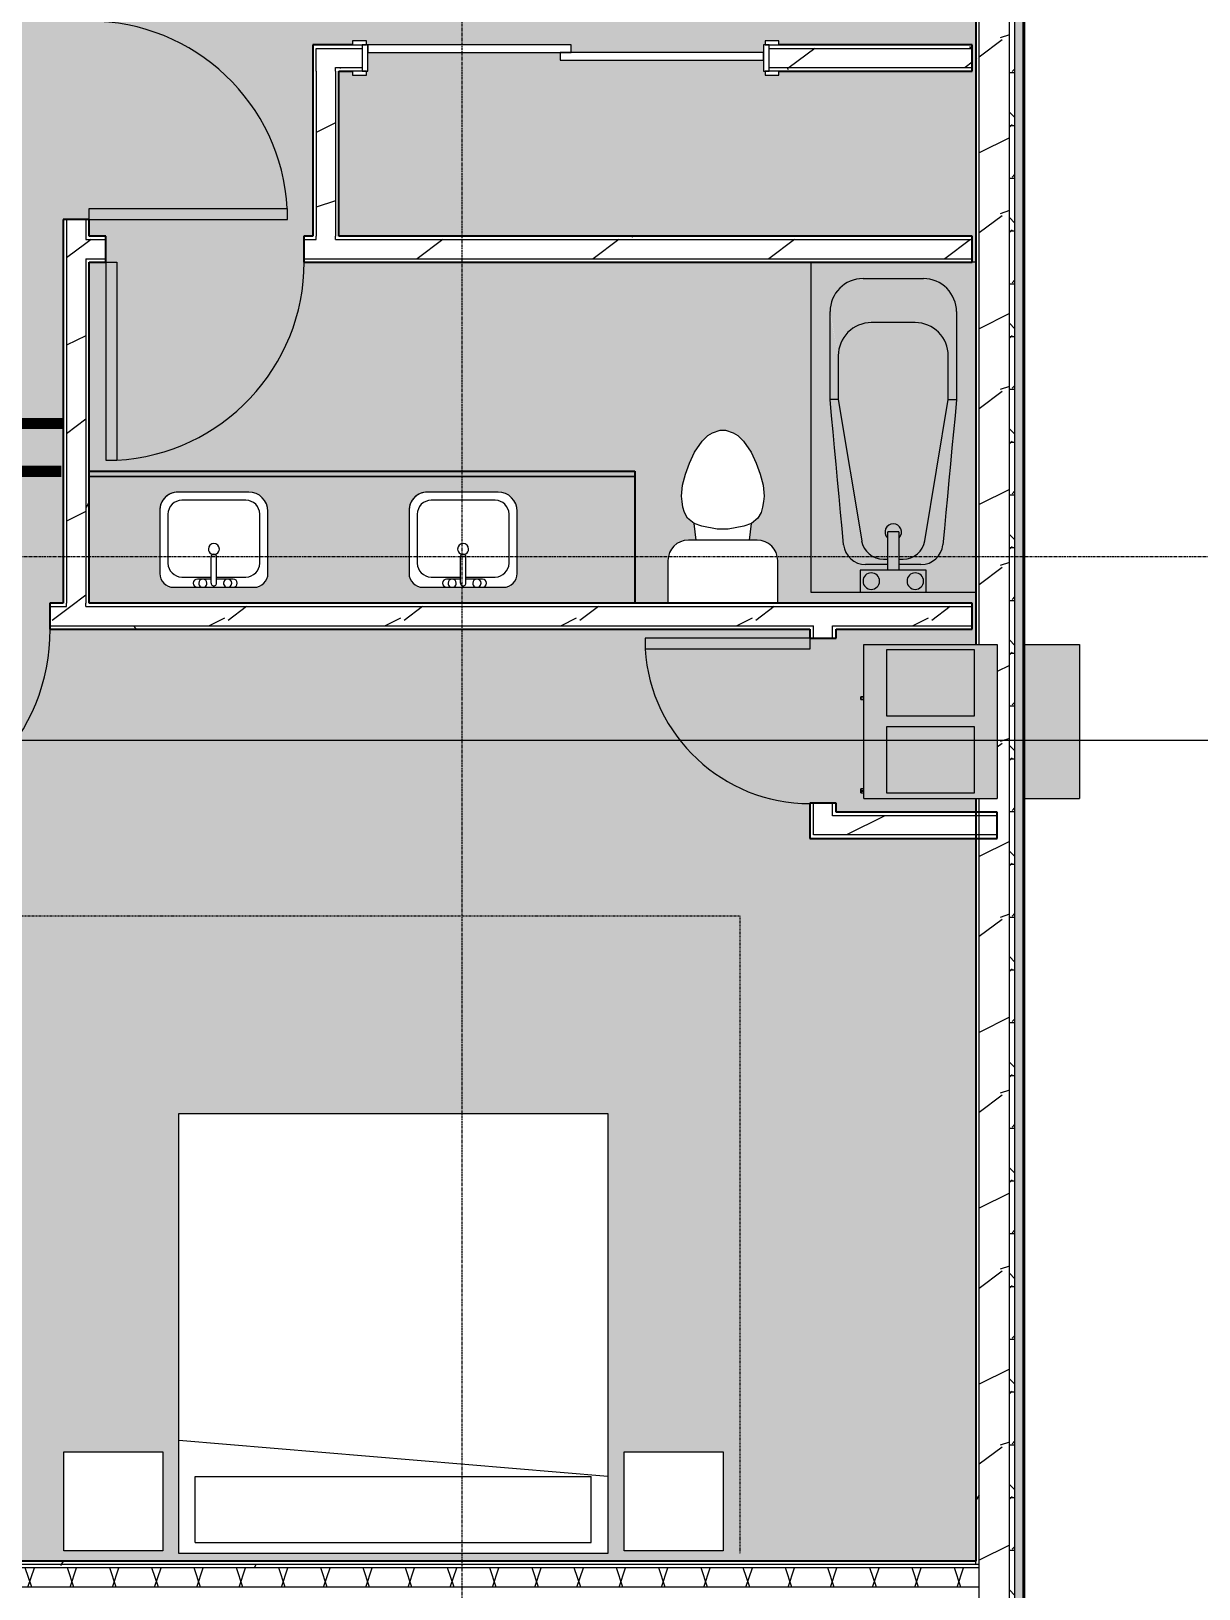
# Model space of a CAD drawing. Header units: inches. Extents: x -4414 to -113, y 9396 to 12816.
# Drawn here: x -2242.6 to -2030.2, y 11680.9 to 11964.2 of the extents above; entities that cross this region are included whole.
import ezdxf

# ---------------------------------------------------------------- set-up
doc = ezdxf.new("R2010")
doc.units = ezdxf.units.IN
doc.header["$MEASUREMENT"] = 0
doc.linetypes.add('Dash 1_16_', pattern=[0.125, 0.0625, -0.0625])
doc.linetypes.add('Grid Line 1_2_', pattern=[0.875, 0.5, -0.125, 0.125, -0.125])
for name, color, linetype, lineweight in [('0-1', 7, 'Continuous', 5), ('0-2', 7, 'Continuous', 9), ('A-AREA-IDEN', 2, 'Continuous', 9), ('A-AREA-PATT-5', 254, 'Continuous', 9), ('A-DOOR-1', 7, 'Continuous', 9), ('A-DOOR-2', 90, 'Continuous', 13), ('A-DOOR-FRAM-1', 90, 'Continuous', 13), ('A-WALL', 113, 'Continuous', 9), ('A-WALL-3', 250, 'Continuous', 25), ('A-WALL-4', 7, 'Continuous', 9), ('A-WALL-5', 113, 'Continuous', 5), ('A-WALL-6', 113, 'Continuous', 25), ('A-WALL-PATT-1', 8, 'Continuous', 9), ('A-WALL-PATT-2', 7, 'Continuous', 9), ('A-WALL-PATT-3', 111, 'Continuous', 9), ('G-ANNO-SYMB', 111, 'Continuous', 9), ('I-FURN-1', 7, 'Continuous', 9), ('I-FURN-HDLN-1', 9, 'Dash 1_16_', 9), ('I-WALL-1', 2, 'Continuous', 25), ('M-EQPM-1', 8, 'Continuous', 9), ('M-EQPM-2', 7, 'Continuous', 9), ('P-SANR-FIXT-1', 7, 'Continuous', 9), ('P-SANR-FIXT-2', 8, 'Continuous', 9), ('Q-CASE-1', 9, 'Continuous', 9), ('Q-CASE-2', 250, 'Continuous', 25), ('Q-CASE-3', 7, 'Continuous', 9), ('S-GRID-1', 1, 'Grid Line 1_2_', 9)]:
    doc.layers.add(name, color=color, linetype=linetype, lineweight=lineweight)
doc.styles.add('Century Gothic', font='ufonts.com_century-gothic.ttf', dxfattribs={"height": 18})
pattern_1 = [(0, (0, 0), (61.44, 15.36), [2.534, -43.546, 2.534, -43.546, -245.76]), (0, (0, 0), (61.44, 15.36), [-92.16, 2.534, -89.626, 2.534, -43.546, -107.52]), (0, (0, 0), (61.44, 15.36), [-230.4, 2.534, -28.186, 2.534, -74.266]), (120, (23.04, 7.68), (-44.02215, 45.5286), [2.534, -43.546, 2.534, -43.546, -245.76]), (120, (23.04, 7.68), (-44.02215, 45.5286), [-92.16, 2.534, -89.626, 2.534, -43.546, -107.52]), (120, (23.04, 7.68), (-44.02215, 45.5286), [-230.4, 2.534, -28.186, 2.534, -74.266]), (240, (30.72, 38.4), (-17.41785, -60.8886), [2.534, -43.546, 2.534, -43.546, -245.76]), (240, (30.72, 38.4), (-17.41785, -60.8886), [-92.16, 2.534, -89.626, 2.534, -43.546, -107.52]), (240, (30.72, 38.4), (-17.41785, -60.8886), [-230.4, 2.534, -28.186, 2.534, -74.266])]
pattern_2 = [(216.87, (12.795, 31.987), (95.9612857, 63.9749714), [15.994, -143.942]), (206.565, (31.987, 22.391), (-31.986981, -31.986924), [35.763, -35.763]), (198.435, (31.987, 6.397), (-63.974746, -31.987128), [20.231, -80.922])]

# ---------------------------------------------------------------- blocks, each defined once
blk = doc.blocks.new('Single-Flush - 36_ x 84_-1372839-FLOOR PLAN - 2ND FLOOR')
at = {"layer": 'A-DOOR-1'}
blk.add_arc((18, 2.37), 36.07, 93.1789, 180, dxfattribs=at)
at = {"layer": 'A-DOOR-2'}
for p, q in [((16, 2.37), (16, 38.39)), ((18, 38.39), (16, 38.39)), ((18, 2.37), (18, 38.39)), ((18, 2.37), (16, 2.37))]:
    blk.add_line(p, q, dxfattribs=at)
blk = doc.blocks.new('Bed-Standard - King 78_ x 80_-1379907-FLOOR PLAN - 2ND FLOOR')
at = {"layer": 'I-FURN-1'}
for p, q in [((-28.31, 41.8), (49.69, 41.8)), ((-28.31, -38.2), (-28.31, 41.8)), ((49.69, 41.8), (49.69, -38.2)), ((49.69, -24.2), (-28.31, -17.63)), ((-25.31, -24.2), (46.69, -24.2)), ((-25.31, -36.2), (-25.31, -24.2)), ((46.69, -36.2), (46.69, -24.2)), ((-25.31, -36.2), (46.69, -36.2)), ((49.69, -38.2), (-28.31, -38.2))]:
    blk.add_line(p, q, dxfattribs=at)
at = {"layer": 'I-FURN-HDLN-1'}
for p, q in [((-64.31, 77.8), (73.69, 77.8)), ((-64.31, 77.39), (-64.31, 77.8)), ((73.69, 77.8), (73.69, -38.2)), ((-64.31, 19.8), (-64.31, 54.8))]:
    blk.add_line(p, q, dxfattribs=at)
blk = doc.blocks.new('Table-Night Stand - 18_ x 18_ x 24_-1372838-FLOOR PLAN - 2ND FLOOR')
at = {"layer": 'I-FURN-1'}
for p, q in [((0.15, 0), (18.15, 0)), ((0.15, -18), (0.15, 0)), ((18.15, 0), (18.15, -18)), ((18.15, -18), (0.15, -18))]:
    blk.add_line(p, q, dxfattribs=at)
blk = doc.blocks.new('FOLDING_SLIDING CLOSET - 72_ x 80_-1372823-FLOOR PLAN - 2ND FLOOR')
at = {"layer": 'A-DOOR-1'}
for p, q in [((-36.25, 3), (-38.75, 3)), ((-38.75, 3), (-38.75, 2.25)), ((-36.25, 2.25), (-36.25, 3)), ((38.75, 3), (36.25, 3)), ((36.25, 3), (36.25, 2.25)), ((38.75, 2.25), (38.75, 3)), ((-38.75, 2.25), (-36.25, 2.25)), ((36.25, 2.25), (38.75, 2.25)), ((-36.25, -2.5), (-38.75, -2.5)), ((-38.75, -2.5), (-38.75, -3.25)), ((-36.25, -3.25), (-36.25, -2.5)), ((38.75, -2.5), (36.25, -2.5)), ((36.25, -2.5), (36.25, -3.25)), ((38.75, -3.25), (38.75, -2.5)), ((-38.75, -3.25), (-36.25, -3.25)), ((36.25, -3.25), (38.75, -3.25))]:
    blk.add_line(p, q, dxfattribs=at)
at = {"layer": 'A-DOOR-2'}
for p, q in [((1, 2.25), (-36, 2.25)), ((-36, 2.25), (-36, 0.875)), ((-36, 0.875), (1, 0.875)), ((36, 0.875), (-1, 0.875)), ((-1, 0.875), (-1, -0.5)), ((1, 0.875), (1, 2.25)), ((36, -0.5), (36, 0.875)), ((-1, -0.5), (36, -0.5))]:
    blk.add_line(p, q, dxfattribs=at)
at = {"layer": 'A-DOOR-FRAM-1'}
for p, q in [((-36, 2.25), (-37, 2.25)), ((-37, 2.25), (-37, -2.5)), ((-36, -2.5), (-36, 2.25)), ((36, 2.25), (36, -2.5)), ((37, 2.25), (36, 2.25)), ((37, -2.5), (37, 2.25)), ((-37, -2.5), (-36, -2.5)), ((36, -2.5), (37, -2.5))]:
    blk.add_line(p, q, dxfattribs=at)
blk = doc.blocks.new('M_Sink Vanity-Square - 500 x 440mm-1352614-FLOOR PLAN - 2ND FLOOR')
at = {"layer": 'P-SANR-FIXT-1'}
for p, q in [((7.96, 7.09), (-6.72, 7.09)), ((7.96, 7.09), (-6.72, 7.09)), ((3.62, 7.09), (-2.88, 7.09)), ((0.12, 6.33), (0.12, 1.59)), ((1.12, 6.33), (1.12, 1.59)), ((-9.22, 4.59), (-9.22, -6.73)), ((-9.22, 4.59), (-9.22, -6.73)), ((0.12, 5.22), (-5.22, 5.22)), ((-2.88, 5.59), (0.12, 5.59)), ((1.12, 5.59), (3.62, 5.59)), ((6.46, 5.22), (1.12, 5.22)), ((10.46, -6.91), (10.46, 4.59)), ((10.46, -6.91), (10.46, 4.59)), ((-7.72, 2.72), (-7.72, -6.23)), ((8.96, -6.23), (8.96, 2.72)), ((-5.72, -10.23), (7.14, -10.23)), ((-5.72, -10.23), (7.14, -10.23)), ((-5.22, -8.73), (6.46, -8.73))]:
    blk.add_line(p, q, dxfattribs=at)
for centre, radius, start, end in [((-6.72, 4.59), 2.5, 90, 180), ((-6.72, 4.59), 2.5, 90, 180), ((-2.88, 6.34), 0.75, 90, 270), ((-1.88, 6.34), 0.75, 360, 180), ((-1.88, 6.34), 0.75, 180, 0), ((0.62, 6.33), 0.5, 360, 180), ((2.62, 6.34), 0.75, 360, 180), ((2.62, 6.34), 0.75, 180, 360), ((3.62, 6.34), 0.75, 270, 90), ((7.96, 4.59), 2.5, 0, 90), ((7.96, 4.59), 2.5, 360, 90), ((-5.22, 2.72), 2.5, 90, 180), ((6.46, 2.72), 2.5, 0, 90), ((0.62, 0.13), 1, 360, 180), ((0.62, 0.13), 1, 180, 0), ((0.62, 1.59), 0.5, 180, 0), ((-5.72, -6.73), 3.5, 180, 270), ((-5.72, -6.73), 3.5, 180, 270), ((-5.22, -6.23), 2.5, 180, 270), ((6.46, -6.23), 2.5, 270, 0), ((7.14, -6.91), 3.32, 270, 360), ((7.14, -6.91), 3.32, 270, 0)]:
    blk.add_arc(centre, radius, start, end, dxfattribs=at)
blk = doc.blocks.new('Toilet-Domestic-3D - Toilet-Domestic-3D-1372870-FLOOR PLAN - 2ND FLOOR')
at = {"layer": 'P-SANR-FIXT-1'}
for p, q in [((-2.74, 11), (-1.87, 11.5)), ((-1.87, 11.5), (-0.5, 12)), ((-0.5, 12), (0.5, 12)), ((0.5, 12), (1.87, 11.5)), ((1.87, 11.5), (2.74, 11)), ((-5.13, 8), (-3.74, 10)), ((-3.74, 10), (-2.74, 11)), ((2.74, 11), (3.74, 10)), ((3.74, 10), (5.13, 8)), ((-6.79, 4), (-6.06, 6)), ((-6.06, 6), (-5.13, 8)), ((5.13, 8), (6.06, 6)), ((6.06, 6), (6.79, 4)), ((-7.33, 1.99), (-6.79, 4)), ((6.79, 4), (7.33, 1.99)), ((-7.5, 0), (-7.33, 1.99)), ((7.33, 1.99), (7.5, 0)), ((-7.41, -1), (-7.5, 0)), ((-7.24, -2), (-7.41, -1)), ((-6.97, -3), (-7.24, -2)), ((7.24, -2), (6.97, -3)), ((7.41, -1), (7.24, -2)), ((7.5, 0), (7.41, -1)), ((-6.4, -4), (-6.97, -3)), ((-5.21, -5), (-6.4, -4)), ((-3.84, -5.5), (-5.21, -5)), ((-4.86, -8.02), (-5.21, -5)), ((-1, -6), (-3.84, -5.5)), ((3.84, -5.5), (1, -6)), ((5.21, -5), (3.84, -5.5)), ((4.86, -8.02), (5.21, -5)), ((6.4, -4), (5.21, -5)), ((6.97, -3), (6.4, -4)), ((6.25, -8.02), (-6.25, -8.02)), ((1, -6), (-1, -6)), ((-9.98, -11.75), (-9.98, -19.48)), ((9.98, -19.48), (9.98, -11.75))]:
    blk.add_line(p, q, dxfattribs=at)
for centre, start, end in [((-6.25, -11.75), 90, 180), ((6.25, -11.75), 0, 90)]:
    blk.add_arc(centre, 3.73, start, end, dxfattribs=at)
blk = doc.blocks.new('OD_CW_Base Cabinet - OD_CW_Base Cabinet-1420773-FLOOR PLAN - 2ND FLOOR')
at = {"layer": 'Q-CASE-1'}
blk.add_hatch(color=256, dxfattribs=at).paths.add_polyline_path([(28.06, -1), (99.95, -1), (99.95, 0), (0.74, 0), (0.74, -1)], flags=0)
h = blk.add_hatch(color=256, dxfattribs=at)
h.paths.add_polyline_path([(86.35, -24), (99.95, -24), (99.95, -1), (0.74, -1), (0.74, -24), (78.57, -24)], flags=0)
h.paths.add_polyline_path([(30.73, -21.13), (15.4, -21.04), (14.79, -20.79), (14.28, -20.39), (13.88, -19.88), (13.63, -19.27), (13.54, -18.63), (13.54, -7.12), (13.66, -6.26), (13.99, -5.46), (14.52, -4.77), (15.2, -4.25), (16.04, -3.91), (16.86, -3.8), (29.73, -3.8), (30.84, -4.01), (31.48, -4.27), (32.2, -4.83), (32.76, -5.55), (33.11, -6.4), (33.23, -7.3), (33.14, -19.27), (32.89, -19.88), (32.5, -20.39), (31.98, -20.79), (31.38, -21.04)], flags=0)
h.paths.add_polyline_path([(76.07, -21.13), (60.74, -21.04), (60.14, -20.79), (59.62, -20.39), (59.22, -19.88), (58.97, -19.27), (58.89, -18.63), (58.89, -7.12), (59, -6.26), (59.33, -5.46), (59.86, -4.77), (60.55, -4.25), (61.39, -3.91), (62.21, -3.8), (75.07, -3.8), (76.07, -3.96), (76.82, -4.27), (77.55, -4.83), (78.1, -5.55), (78.45, -6.4), (78.57, -7.3), (78.49, -19.27), (78.24, -19.88), (77.84, -20.39), (77.32, -20.79), (76.72, -21.04)], flags=0)
at = {"layer": 'Q-CASE-2'}
for p, q in [((0.74, 0), (99.95, 0)), ((99.95, 0), (99.95, -24))]:
    blk.add_line(p, q, dxfattribs=at)
at = {"layer": 'Q-CASE-3'}
for p, q in [((0.74, 0), (99.95, 0)), ((99.95, -1), (0.74, -1)), ((0.74, -1), (99.95, -1)), ((99.95, 0), (99.95, -1)), ((99.95, -1), (99.95, -24))]:
    blk.add_line(p, q, dxfattribs=at)
blk = doc.blocks.new('Bath Tub - Maestro - 60_x30_-1372872-FLOOR PLAN - 2ND FLOOR')
at = {"layer": 'P-SANR-FIXT-2'}
for points in [[(0, -9), (4, -9), (4, -14), (5, -14), (5.05, -9.3), (5.21, -8.67), (5.48, -8.06), (5.83, -7.51), (6.27, -7.03), (6.79, -6.62), (7.64, -6.21), (7.98, -6.09), (9.35, -5.91), (35, -3.5), (51, -3.5), (52.04, -3.59), (53.05, -3.86), (54, -4.3), (54.86, -4.9), (55.6, -5.64), (56.2, -6.5), (56.64, -7.45), (56.91, -8.46), (57, -9.5), (57, -20.5), (56.8, -22.05), (56.2, -23.5), (55.24, -24.74), (54, -25.7), (52.55, -26.3), (50.7, -26.5), (35, -26.5), (7.98, -23.91), (7.36, -23.69), (6.79, -23.38), (6.27, -22.97), (5.83, -22.49), (5.48, -21.94), (5.21, -21.33), (5.05, -20.7), (5, -19), (5, -16), (4, -16), (4, -21), (0, -21), (0, -30), (60, -30), (60, 0), (0, 0), (0, -7.2)], [(6, -14), (10.94, -14), (10.94, -16), (6, -16), (6, -16.8), (6.24, -18.17), (6.98, -19.41), (8.03, -20.28), (9.35, -20.74), (35, -25), (43, -25), (44.55, -24.8), (46, -24.2), (47.24, -23.24), (48.2, -22), (48.8, -20.5), (49, -19), (49, -11), (48.8, -9.45), (48.12, -7.9), (47.24, -6.76), (46, -5.8), (44.55, -5.2), (43, -5), (35, -5), (9.13, -9.33), (8.03, -9.72), (6.82, -10.83), (6.24, -11.83), (6, -13.2)], [(8.63, -5.97), (9.35, -9.26), (35, -5), (35, -3.5), (8.84, -5.95)], [(35, -4.09), (35, -5), (43, -5), (50.7, -3.5), (35, -3.5), (35, -3.77)], [(43, -5), (44.55, -5.2), (46.03, -5.83), (47.28, -6.81), (48.2, -8), (48.8, -9.5), (49, -11), (57, -9.5), (56.91, -8.46), (56.64, -7.45), (56.2, -6.5), (55.29, -5.34), (54.86, -4.9), (54, -4.3), (53.05, -3.86), (52.04, -3.59), (50.7, -3.56), (44.22, -4.77)], [(5, -9.96), (6, -13.2), (6.24, -11.83), (6.98, -10.59), (8.03, -9.72), (9.35, -9.26), (8.63, -5.97), (7.64, -6.21), (7.36, -6.31), (6.74, -6.66), (6.27, -7.03), (5.72, -7.68), (5.48, -8.06), (5.21, -8.67), (5.05, -9.3)], [(49, -12.7), (49, -19), (57, -20.5), (57, -9.5), (49, -11)], [(4, -16), (10.94, -16), (10.94, -14), (4, -14)], [(5, -20.04), (5.05, -20.7), (5.24, -21.4), (5.72, -22.32), (5.87, -22.53), (6.33, -23.02), (6.79, -23.38), (7.64, -23.79), (8, -23.92), (8.63, -24.03), (9.35, -20.74), (8.03, -20.28), (6.95, -19.38), (6.24, -18.17), (6, -16.8), (5.05, -19.87)], [(43, -25), (51, -26.5), (52.55, -26.3), (54, -25.7), (55.42, -24.51), (56.24, -23.4), (56.8, -22.05), (57, -20.5), (49, -19), (48.8, -20.55), (48.16, -22.05), (47.03, -23.4), (46, -24.2), (44.55, -24.8)], [(8.63, -24.03), (35, -26.5), (35, -25), (9.35, -20.74), (8.65, -23.91)], [(35, -25), (35, -26.5), (50.7, -26.44), (43, -25), (39.93, -25)]]:
    blk.add_hatch(color=256, dxfattribs=at).paths.add_polyline_path(points, flags=0)
h = blk.add_hatch(color=256, dxfattribs=at)
h.paths.add_polyline_path([(0, -16), (0, -21), (4, -21), (4, -9), (0, -9), (0, -14)], flags=0)
h.paths.add_polyline_path([(0.5, -19), (0.55, -18.61), (0.7, -18.25), (0.94, -17.94), (1.25, -17.7), (1.61, -17.55), (2, -17.5), (2.39, -17.55), (3.02, -17.91), (3.06, -17.94), (3.3, -18.25), (3.45, -18.61), (3.5, -19), (3.43, -19.44), (3.3, -19.75), (3.06, -20.06), (2.75, -20.3), (2.38, -20.45), (2, -20.5), (1.61, -20.45), (1.25, -20.3), (0.94, -20.06), (0.7, -19.75), (0.55, -19.39)], flags=0)
h.paths.add_polyline_path([(0.5, -11), (0.55, -10.61), (0.7, -10.25), (0.94, -9.94), (1.25, -9.7), (1.61, -9.55), (2, -9.5), (2.39, -9.55), (2.75, -9.7), (3.06, -9.94), (3.3, -10.25), (3.45, -10.61), (3.5, -11), (3.33, -11.67), (3.3, -11.75), (3.06, -12.06), (2.75, -12.3), (2.39, -12.45), (2, -12.5), (1.61, -12.45), (1.25, -12.3), (0.94, -12.06), (0.7, -11.75), (0.55, -11.39)], flags=0)
h = blk.add_hatch(color=256, dxfattribs=at)
h.paths.add_polyline_path([(0.5, -19), (0.55, -19.39), (0.7, -19.75), (0.94, -20.06), (1.25, -20.3), (1.61, -20.45), (2, -20.5), (2.39, -20.45), (2.75, -20.3), (3.06, -20.06), (3.43, -19.44), (3.45, -19.39), (3.5, -19), (3.45, -18.61), (3.3, -18.25), (3.02, -17.91), (2.75, -17.7), (2.39, -17.55), (2, -17.5), (1.61, -17.55), (1.25, -17.7), (0.94, -17.94), (0.7, -18.25), (0.55, -18.61)], flags=0)
h.paths.add_polyline_path([(0.5, -11), (0.55, -11.39), (0.7, -11.75), (0.94, -12.06), (1.25, -12.3), (1.61, -12.45), (2, -12.5), (2.39, -12.45), (2.75, -12.3), (3.06, -12.06), (3.33, -11.67), (3.45, -11.39), (3.5, -11), (3.45, -10.61), (3.3, -10.25), (3.06, -9.94), (2.75, -9.7), (2.39, -9.55), (2, -9.5), (1.61, -9.55), (1.25, -9.7), (0.94, -9.94), (0.7, -10.25), (0.55, -10.61)], flags=0)
h = blk.add_hatch(color=256, dxfattribs=at)
h.paths.add_polyline_path([(5, -19.61), (5.05, -19.87), (6, -16.8), (6, -16), (5, -16), (5, -19.08)], flags=0)
h.paths.add_polyline_path([(5, -10.92), (5, -14), (6, -14), (6, -13.2), (5, -9.96), (5, -10.39)], flags=0)
at = {"layer": 'P-SANR-FIXT-1'}
for p, q in [((60, 0), (0, 0)), ((0, 0), (0, -9)), ((35, -5), (9.35, -9.26)), ((35, -3.5), (51, -3.5)), ((35, -5), (35, -3.5)), ((43, -5), (35, -5)), ((4, -9), (0, -9)), ((0, -9), (0, -21)), ((4, -14), (4, -9)), ((5, -14), (5, -9.96)), ((49, -19), (49, -11)), ((57, -9.5), (57, -20.5)), ((4, -16), (4, -14)), ((4, -14), (10.94, -14)), ((6, -13.2), (6, -14)), ((10.94, -16), (10.94, -14)), ((4, -21), (4, -16)), ((10.94, -16), (4, -16)), ((5, -20.04), (5, -16)), ((6, -16), (6, -16.8)), ((0, -21), (0, -30)), ((0, -21), (4, -21)), ((9.35, -20.74), (35, -25)), ((35, -25), (35, -26.5)), ((35, -25), (43, -25)), ((51, -26.5), (35, -26.5)), ((60, -30), (60, -29.37))]:
    blk.add_line(p, q, dxfattribs=at)
at = {"layer": 'P-SANR-FIXT-1', "flags": 128}
for points in [[(8.63, -5.97), (11.56, -5.7), (14.49, -5.42), (17.42, -5.15), (20.35, -4.87), (23.28, -4.6), (26.21, -4.32), (29.14, -4.05), (32.07, -3.77), (35, -3.5)], [(35, -26.5), (32.07, -26.23), (29.14, -25.95), (26.21, -25.68), (23.28, -25.4), (20.35, -25.13), (17.42, -24.85), (14.49, -24.58), (11.56, -24.3), (8.63, -24.03)]]:
    blk.add_lwpolyline(points, dxfattribs=at)
at = {"layer": 'P-SANR-FIXT-1'}
for centre, radius, start, end in [((43, -11), 6, 360, 90), ((51, -9.5), 6, 0, 90), ((9, -9.96), 4, 95.3558, 180), ((2, -11), 1.5, 0, 180), ((2, -11), 1.5, 180, 360), ((10, -13.2), 4, 99.4223, 180), ((10.94, -15), 1.5, 0, 135), ((10, -16.8), 4, 180, 260.5777), ((10.94, -15), 1.5, 225, 360), ((2, -19), 1.5, 0, 180), ((2, -19), 1.5, 180, 360), ((43, -19), 6, 270, 0), ((9, -20.04), 4, 180, 264.6442), ((51, -20.5), 6, 270, 0)]:
    blk.add_arc(centre, radius, start, end, dxfattribs=at)
blk = doc.blocks.new('HVAC_SPVU_AlliedAir_MGE4 - HVAC_SPVU_AlliedAir_MGE4-V102-FLOOR PLAN - 2ND FLOOR')
at = {"layer": 'M-EQPM-1'}
h = blk.add_hatch(color=256, dxfattribs=at)
h.paths.add_polyline_path([(14, -12.13), (14, 12.12), (-14, 12.12), (-14, -12.13), (13, -12.13)], flags=0)
h.paths.add_polyline_path([(13, 8), (13, -8), (1, -8), (1, 8), (7.1, 8)], flags=0)
h.paths.add_polyline_path([(-1, -8), (-13, -8), (-13, 8), (-1, 8), (-1, -1.75)], flags=0)
for points in [[(-12.36, 12.12), (-12.44, 12.62), (-12.89, 12.62), (-12.81, 12.12), (-12.44, 12.12)], [(4.31, 12.62), (4.19, 12.62), (4.25, 12.12), (4.31, 12.12)], [(14, -27.13), (14, -17.13), (-14, -17.13), (-14, -27.13)]]:
    blk.add_hatch(color=256, dxfattribs=at).paths.add_polyline_path(points, flags=0)
h = blk.add_hatch(color=256, dxfattribs=at)
h.paths.add_polyline_path([(13, 8), (1, 8), (1, -8), (13, -8)], flags=0)
h.paths.add_polyline_path([(-1, -8), (-1, 8), (-13, 8), (-13, -8)], flags=0)
at = {"layer": 'M-EQPM-2'}
for p, q in [((-14, 12.12), (14, 12.12)), ((-14, 12.12), (-14, -12.13)), ((-12.89, 12.62), (-13, 12.62)), ((-13, 12.62), (-12.25, 12.62)), ((-13, 12.62), (-13, 12.12)), ((-12.25, 12.62), (-12.36, 12.62)), ((-12.25, 12.12), (-12.25, 12.62)), ((4.19, 12.62), (4, 12.62)), ((4, 12.62), (4.5, 12.62)), ((4, 12.62), (4, 12.12)), ((4.5, 12.62), (4.31, 12.62)), ((4.5, 12.12), (4.5, 12.62)), ((14, 12.12), (14, -12.13)), ((-1, 8), (-13, 8)), ((-13, 8), (-13, -8)), ((-1, -8), (-1, 8)), ((13, 8), (1, 8)), ((1, 8), (1, -8)), ((13, -8), (13, 8)), ((-13, -8), (-1, -8)), ((1, -8), (13, -8)), ((14, -12.13), (-14, -12.13)), ((-14, -17.13), (-14, -27.13)), ((14, -17.13), (14, -27.13)), ((14, -27.13), (-14, -27.13))]:
    blk.add_line(p, q, dxfattribs=at)
blk = doc.blocks.new('Single-Flush - 30_ x 84_-1372884-FLOOR PLAN - 2ND FLOOR')
at = {"layer": 'A-DOOR-1'}
blk.add_arc((15, 2.375), 30.067, 93.81407, 180, dxfattribs=at)
at = {"layer": 'A-DOOR-2'}
for p, q in [((13, 2.375), (13, 32.375)), ((15, 32.375), (13, 32.375)), ((15, 2.375), (15, 32.375)), ((15, 2.375), (13, 2.375))]:
    blk.add_line(p, q, dxfattribs=at)
blk = doc.blocks.new('1750 Ox - Unit Layouts_rvt-1-FLOOR PLAN - 2ND FLOOR')
at = {"layer": 'A-WALL-PATT-1'}
h = blk.add_hatch(dxfattribs=at)
h.set_pattern_fill('FP_1', color=256, style=0, pattern_type=2)
h.set_pattern_definition(pattern_2)
h.paths.add_polyline_path([(-2232.64, 11859.54), (-2232.63, 11859.54), (-2232.63, 11929.91), (-2236.13, 11929.91), (-2236.13, 11859.54)], flags=0)
h.paths.add_polyline_path([(-2236.13, 11965.91), (-2232.63, 11965.91), (-2232.63, 12115.71), (-2236.13, 12115.71), (-2236.13, 12038.73)], flags=0)
h = blk.add_hatch(dxfattribs=at)
h.set_pattern_fill('FP_1', color=256, style=0, pattern_type=2)
h.set_pattern_definition(pattern_2)
h.paths.add_polyline_path([(-2071.42, 11957.54), (-2071.42, 11961.04), (-2108.37, 11961.04), (-2108.37, 11957.54)], flags=0)
h.paths.add_polyline_path([(-2187.25, 11957.54), (-2182.37, 11957.54), (-2182.37, 11961.04), (-2190.75, 11961.04), (-2190.75, 11957.54)], flags=0)
h = blk.add_hatch(dxfattribs=at)
h.set_pattern_fill('FP_1', color=256, style=0, pattern_type=2)
h.set_pattern_definition(pattern_2)
h.paths.add_polyline_path([(-2187.25, 11926.29), (-2187.25, 11957.54), (-2190.75, 11957.54), (-2190.75, 11926.29)], flags=0)
h = blk.add_hatch(dxfattribs=at)
h.set_pattern_fill('FP_1', color=256, style=0, pattern_type=2)
h.set_pattern_definition(pattern_2)
h.paths.add_polyline_path([(-2146.39, 11922.79), (-2071.42, 11922.79), (-2071.42, 11926.29), (-2193, 11926.29), (-2193, 11922.79)], flags=0)
h.paths.add_polyline_path([(-2232.63, 11922.79), (-2229, 11922.79), (-2229, 11926.29), (-2232.63, 11926.29)], flags=0)
h = blk.add_hatch(dxfattribs=at)
h.set_pattern_fill('FP_1', color=256, style=0, pattern_type=2)
h.set_pattern_definition(pattern_2)
h.paths.add_polyline_path([(-2196.7, 11856.04), (-2071.42, 11856.04), (-2071.42, 11859.54), (-2239.19, 11859.54), (-2239.19, 11856.04), (-2232.63, 11856.04)], flags=0)
h.paths.add_polyline_path([(-2275.19, 11856.04), (-2275.19, 11859.54), (-2289.44, 11859.54), (-2289.44, 11856.04), (-2278.44, 11856.04)], flags=0)
h.paths.add_polyline_path([(-2340.4, 11856.04), (-2339.44, 11856.04), (-2339.44, 11859.54), (-2350.44, 11859.54), (-2350.44, 11856.04), (-2346.32, 11856.04)], flags=0)
h = blk.add_hatch(dxfattribs=at)
h.set_pattern_fill('FP_1', color=256, style=0, pattern_type=2)
h.set_pattern_definition(pattern_2)
h.paths.add_polyline_path([(-2070.8, 11818.01), (-2070.8, 11821.51), (-2100.32, 11821.51), (-2100.32, 11818.01), (-2088.1, 11818.01)], flags=0)
at = {"layer": 'A-WALL-PATT-2'}
h = blk.add_hatch(dxfattribs=at)
h.set_pattern_fill('FP_2', color=256, style=0, pattern_type=2)
h.set_pattern_definition(pattern_1)
h.paths.add_polyline_path([(-2232.01, 11860.16), (-2232.01, 11922.79), (-2232.63, 11922.79), (-2232.63, 11860.16)], flags=0)
h.paths.add_polyline_path([(-2232.63, 11926.29), (-2232.01, 11926.29), (-2232.01, 11929.91), (-2232.63, 11929.91), (-2232.63, 11927.02)], flags=0)
h.paths.add_polyline_path([(-2232.01, 11965.91), (-2232.01, 12115.71), (-2232.63, 12115.71), (-2232.63, 11965.91)], flags=0)
h = blk.add_hatch(dxfattribs=at)
h.set_pattern_fill('FP_2', color=256, style=0, pattern_type=2)
h.set_pattern_definition(pattern_1)
h.paths.add_polyline_path([(-2106.62, 11961.04), (-2071.42, 11961.04), (-2071.42, 11961.66), (-2108.37, 11961.66), (-2108.37, 11961.04)], flags=0)
h.paths.add_polyline_path([(-2182.37, 11961.04), (-2182.37, 11961.66), (-2191.37, 11961.66), (-2191.37, 11961.04), (-2184.12, 11961.04)], flags=0)
h = blk.add_hatch(dxfattribs=at)
h.set_pattern_fill('FP_2', color=256, style=0, pattern_type=2)
h.set_pattern_definition(pattern_1)
h.paths.add_polyline_path([(-2071.42, 11956.91), (-2071.42, 11957.54), (-2108.37, 11957.54), (-2108.37, 11956.91), (-2106.62, 11956.91)], flags=0)
h.paths.add_polyline_path([(-2186.62, 11956.91), (-2182.37, 11956.91), (-2182.37, 11957.54), (-2187.25, 11957.54), (-2187.25, 11956.91)], flags=0)
h = blk.add_hatch(dxfattribs=at)
h.set_pattern_fill('FP_2', color=256, style=0, pattern_type=2)
h.set_pattern_definition(pattern_1)
h.paths.add_polyline_path([(-2071.42, 11926.29), (-2071.42, 11926.91), (-2187.25, 11926.91), (-2187.25, 11926.29), (-2088.1, 11926.29)], flags=0)
h.paths.add_polyline_path([(-2191.37, 11926.29), (-2190.75, 11926.29), (-2190.75, 11926.91), (-2193, 11926.91), (-2193, 11926.29)], flags=0)
h.paths.add_polyline_path([(-2232.01, 11926.29), (-2229, 11926.29), (-2229, 11926.91), (-2232.01, 11926.91)], flags=0)
h = blk.add_hatch(dxfattribs=at)
h.set_pattern_fill('FP_2', color=256, style=0, pattern_type=2)
h.set_pattern_definition(pattern_1)
h.paths.add_polyline_path([(-2339.44, 11855.41), (-2339.44, 11856.04), (-2346.94, 11856.04), (-2346.94, 11855.41), (-2340.12, 11855.41)], flags=0)
h.paths.add_polyline_path([(-2196.57, 11855.41), (-2100.32, 11855.41), (-2100.32, 11856.04), (-2239.19, 11856.04), (-2239.19, 11855.41), (-2232.63, 11855.41)], flags=0)
h.paths.add_polyline_path([(-2071.42, 11855.41), (-2071.42, 11856.04), (-2096.82, 11856.04), (-2096.82, 11855.41), (-2088.1, 11855.41)], flags=0)
h.paths.add_polyline_path([(-2277.82, 11855.41), (-2275.19, 11855.41), (-2275.19, 11856.04), (-2278.44, 11856.04), (-2278.44, 11855.41)], flags=0)
h.paths.add_polyline_path([(-2282.57, 11855.41), (-2281.94, 11855.41), (-2281.94, 11856.04), (-2289.44, 11856.04), (-2289.44, 11855.41), (-2287.69, 11855.41)], flags=0)
at = {"layer": 'A-WALL-3'}
for p, q in [((-2184.12, 11961.66), (-2191.37, 11961.66)), ((-2191.37, 11961.66), (-2191.37, 11961.04)), ((-2071.42, 11961.66), (-2106.62, 11961.66)), ((-2071.42, 11956.91), (-2071.42, 11961.66)), ((-2191.37, 11961.04), (-2191.37, 11956.91)), ((-2191.37, 11956.91), (-2191.37, 11926.91)), ((-2186.62, 11956.91), (-2184.12, 11956.91)), ((-2186.62, 11926.91), (-2186.62, 11956.91)), ((-2106.62, 11956.91), (-2071.42, 11956.91)), ((-2232.01, 11929.91), (-2236.76, 11929.91)), ((-2236.76, 11929.91), (-2236.76, 11860.16)), ((-2232.01, 11926.91), (-2232.01, 11929.91)), ((-2229, 11926.91), (-2232.01, 11926.91)), ((-2229, 11922.16), (-2229, 11926.91)), ((-2191.37, 11926.91), (-2193, 11926.91)), ((-2193, 11926.91), (-2193, 11922.16)), ((-2071.42, 11926.91), (-2186.62, 11926.91)), ((-2071.42, 11922.16), (-2071.42, 11926.91)), ((-2232.01, 11922.16), (-2229, 11922.16)), ((-2232.01, 11860.16), (-2232.01, 11922.16)), ((-2193, 11922.16), (-2071.42, 11922.16)), ((-2236.76, 11860.16), (-2239.19, 11860.16)), ((-2239.19, 11860.16), (-2239.19, 11855.41)), ((-2071.42, 11860.16), (-2232.01, 11860.16)), ((-2071.42, 11855.41), (-2071.42, 11860.16)), ((-2239.19, 11855.41), (-2100.95, 11855.41)), ((-2100.95, 11855.41), (-2100.95, 11853.78)), ((-2100.95, 11853.78), (-2096.2, 11853.78)), ((-2096.2, 11855.41), (-2071.42, 11855.41)), ((-2096.2, 11853.78), (-2096.2, 11855.41)), ((-2100.95, 11823.78), (-2100.95, 11822.14)), ((-2096.2, 11823.78), (-2100.95, 11823.78)), ((-2096.2, 11822.14), (-2096.2, 11823.78)), ((-2100.95, 11822.14), (-2100.95, 11818.01)), ((-2066.92, 11822.14), (-2096.2, 11822.14)), ((-2066.92, 11817.39), (-2066.92, 11822.14)), ((-2100.95, 11818.01), (-2100.95, 11817.39)), ((-2100.95, 11817.39), (-2066.92, 11817.39))]:
    blk.add_line(p, q, dxfattribs=at)
at = {"layer": 'A-WALL-4'}
for p, q in [((-2190.75, 11961.04), (-2182.37, 11961.04)), ((-2190.75, 11957.54), (-2190.75, 11961.04)), ((-2108.37, 11961.04), (-2071.42, 11961.04)), ((-2190.75, 11956.91), (-2190.75, 11957.54)), ((-2190.75, 11956.91), (-2190.75, 11926.91)), ((-2187.25, 11957.54), (-2182.37, 11957.54)), ((-2187.25, 11956.91), (-2187.25, 11957.54)), ((-2187.25, 11956.91), (-2187.25, 11926.91)), ((-2108.37, 11957.54), (-2071.42, 11957.54)), ((-2236.13, 11929.91), (-2236.13, 11860.16)), ((-2232.63, 11929.91), (-2232.63, 11926.29)), ((-2232.63, 11926.29), (-2232.01, 11926.29)), ((-2232.01, 11926.29), (-2229, 11926.29)), ((-2193, 11926.29), (-2190.75, 11926.29)), ((-2190.75, 11926.29), (-2190.75, 11926.91)), ((-2187.25, 11926.29), (-2187.25, 11926.91)), ((-2187.25, 11926.29), (-2071.42, 11926.29)), ((-2232.63, 11922.79), (-2232.01, 11922.79)), ((-2232.63, 11922.79), (-2232.63, 11860.16)), ((-2232.01, 11922.79), (-2229, 11922.79)), ((-2193, 11922.79), (-2071.42, 11922.79)), ((-2239.19, 11859.54), (-2236.13, 11859.54)), ((-2236.13, 11859.54), (-2236.13, 11860.16)), ((-2232.63, 11859.54), (-2232.63, 11860.16)), ((-2232.63, 11859.54), (-2071.42, 11859.54)), ((-2239.19, 11856.04), (-2100.32, 11856.04)), ((-2100.32, 11855.41), (-2100.32, 11856.04)), ((-2100.32, 11853.78), (-2100.32, 11855.41)), ((-2096.82, 11856.04), (-2071.42, 11856.04)), ((-2096.82, 11855.41), (-2096.82, 11856.04)), ((-2096.82, 11853.78), (-2096.82, 11855.41)), ((-2100.32, 11822.14), (-2100.32, 11823.78)), ((-2096.82, 11822.14), (-2096.82, 11823.78)), ((-2100.32, 11821.51), (-2100.32, 11822.14)), ((-2100.32, 11818.01), (-2100.32, 11821.51)), ((-2096.82, 11821.51), (-2096.82, 11822.14)), ((-2066.92, 11821.51), (-2096.82, 11821.51)), ((-2066.92, 11818.01), (-2100.32, 11818.01))]:
    blk.add_line(p, q, dxfattribs=at)
at = {"layer": '0-2'}
for name, p, rotation in [('Single-Flush - 36_ x 84_-1372839-FLOOR PLAN - 2ND FLOOR', (-2234.38, 11947.91), 269.9999999999972), ('Single-Flush - 36_ x 84_-1372839-FLOOR PLAN - 2ND FLOOR', (-2211, 11924.54), 180), ('Bath Tub - Maestro - 60_x30_-1372872-FLOOR PLAN - 2ND FLOOR', (-2100.8, 11862.16), 89.99999999999488), ('M_Sink Vanity-Square - 500 x 440mm-1352614-FLOOR PLAN - 2ND FLOOR', (-2208.74, 11870.13), 180), ('M_Sink Vanity-Square - 500 x 440mm-1352614-FLOOR PLAN - 2ND FLOOR', (-2163.4, 11870.13), 180), ('Single-Flush - 36_ x 84_-1372839-FLOOR PLAN - 2ND FLOOR', (-2257.19, 11857.79), 180), ('Single-Flush - 30_ x 84_-1372884-FLOOR PLAN - 2ND FLOOR', (-2098.57, 11838.78), 90), ('HVAC_SPVU_AlliedAir_MGE4 - HVAC_SPVU_AlliedAir_MGE4-V102-FLOOR PLAN - 2ND FLOOR', (-2079.05, 11838.65), 90.00000000000449)]:
    blk.add_blockref(name, p, dxfattribs=dict(at, rotation=rotation))
for name, p in [('FOLDING_SLIDING CLOSET - 72_ x 80_-1372823-FLOOR PLAN - 2ND FLOOR', (-2145.37, 11959.41)), ('Toilet-Domestic-3D - Toilet-Domestic-3D-1372870-FLOOR PLAN - 2ND FLOOR', (-2116.8, 11879.64)), ('OD_CW_Base Cabinet - OD_CW_Base Cabinet-1420773-FLOOR PLAN - 2ND FLOOR', (-2232.74, 11884.16)), ('Bed-Standard - King 78_ x 80_-1379907-FLOOR PLAN - 2ND FLOOR', (-2187.42, 11725.53)), ('Table-Night Stand - 18_ x 18_ x 24_-1372838-FLOOR PLAN - 2ND FLOOR', (-2236.81, 11705.83)), ('Table-Night Stand - 18_ x 18_ x 24_-1372838-FLOOR PLAN - 2ND FLOOR', (-2134.88, 11705.83))]:
    blk.add_blockref(name, p, dxfattribs=at)

msp = doc.modelspace()

# ---------------------------------------------------------------- hatches: boundary and pattern name
at = {"layer": 'A-AREA-PATT-5'}
h = msp.add_hatch(color=256, dxfattribs=at)
h.paths.add_polyline_path([(-2344.569374, 11685.989396), (-2344.569374, 11715.989396), (-2284.569374, 11715.989396), (-2284.569374, 11685.989396), (-2282.569374, 11685.989396), (-2282.569374, 11722.013175), (-2290.295596, 11722.013175), (-2291.260013, 11722.140142), (-2292.158707, 11722.512394), (-2292.930433, 11723.10456), (-2293.522599, 11723.876285), (-2293.89485, 11724.774979), (-2294.021818, 11725.815704), (-2294.021818, 11727.127733), (-2297.045596, 11726.780016), (-2298.045596, 11725.588263), (-2299.045596, 11725.021499), (-2300.555117, 11724.663708), (-2302.045596, 11724.489396), (-2304.037985, 11724.663708), (-2306.686595, 11725.43495), (-2308.045596, 11725.929586), (-2310.045596, 11726.862201), (-2312.045596, 11728.249632), (-2313.045596, 11729.249632), (-2313.545596, 11730.115657), (-2314.045596, 11731.489396), (-2314.045596, 11732.489396), (-2313.545596, 11733.863135), (-2313.045596, 11734.72916), (-2312.045596, 11735.72916), (-2310.045596, 11737.116591), (-2308.045596, 11738.049207), (-2305.569374, 11738.90475), (-2304.037985, 11739.315085), (-2302.045596, 11739.489396), (-2300.555117, 11739.315085), (-2300.045596, 11739.225242), (-2299.045596, 11738.957293), (-2298.045596, 11738.390529), (-2297.045596, 11737.198776), (-2294.021818, 11736.851059), (-2294.021818, 11738.239396), (-2293.89485, 11739.203813), (-2293.522599, 11740.102507), (-2292.930433, 11740.874233), (-2292.114345, 11741.484774), (-2291.260013, 11741.83865), (-2290.295596, 11741.965618), (-2282.569374, 11741.965618), (-2282.569374, 11747.989396), (-2306.569374, 11747.989396), (-2306.569374, 11809.239396), (-2346.319374, 11809.239396), (-2346.319374, 11805.614396), (-2351.069374, 11805.614396), (-2351.069374, 11860.164396), (-2341.194374, 11860.164396), (-2341.194374, 11860.914396), (-2338.694374, 11860.914396), (-2338.694374, 11860.164396), (-2313.444374, 11860.164396), (-2313.444374, 11858.789396), (-2290.444374, 11858.789396), (-2290.444374, 11860.164396), (-2290.194374, 11860.164396), (-2290.194374, 11860.914396), (-2287.694374, 11860.914396), (-2287.694374, 11860.164396), (-2275.194374, 11860.164396), (-2275.194374, 11855.414396), (-2277.819374, 11855.414396), (-2277.819374, 11802.920056), (-2249.069374, 11802.920056), (-2249.069374, 11783.07827), (-2248.319374, 11783.07827), (-2248.319374, 11780.57827), (-2249.069374, 11780.57827), (-2249.069374, 11743.32827), (-2250.444374, 11743.32827), (-2250.444374, 11708.32827), (-2249.069374, 11708.32827), (-2249.047407, 11708.07827), (-2248.319374, 11708.07827), (-2248.319374, 11705.57827), (-2249.069374, 11705.57827), (-2249.069374, 11685.989396), (-2070.798737, 11685.989396), (-2070.798737, 11817.389396), (-2100.948737, 11817.389396), (-2100.948737, 11823.776896), (-2096.198737, 11823.776896), (-2096.198737, 11822.139396), (-2070.798737, 11822.139396), (-2070.798737, 11824.651896), (-2091.173737, 11824.651896), (-2091.173737, 11825.761731), (-2091.673737, 11825.839396), (-2091.673737, 11826.292061), (-2091.173737, 11826.292061), (-2091.173737, 11842.837191), (-2091.673737, 11842.901896), (-2091.673737, 11842.966601), (-2091.173737, 11842.966601), (-2091.173737, 11852.651896), (-2070.798737, 11852.651896), (-2070.798737, 11862.164396), (-2100.798737, 11862.164396), (-2100.798737, 11922.164396), (-2193.001624, 11922.164396), (-2193.001624, 11926.914396), (-2191.371076, 11926.914396), (-2191.371076, 11961.664396), (-2184.121076, 11961.664396), (-2184.121076, 11962.414396), (-2181.621076, 11962.414396), (-2181.621076, 11961.664396), (-2144.371076, 11961.664396), (-2144.371076, 11960.289396), (-2109.371076, 11960.289396), (-2109.371076, 11961.664396), (-2109.121076, 11961.664396), (-2109.121076, 11962.414396), (-2106.621076, 11962.414396), (-2106.621076, 11961.664396), (-2071.423737, 11961.664396), (-2071.423737, 11956.914396), (-2106.621076, 11956.914396), (-2106.621076, 11956.164396), (-2109.121076, 11956.164396), (-2109.121076, 11956.914396), (-2109.371076, 11956.914396), (-2109.371076, 11958.914396), (-2146.371076, 11958.914396), (-2146.391845, 11960.289396), (-2181.371076, 11960.289396), (-2181.371076, 11956.914396), (-2181.621076, 11956.914396), (-2181.621076, 11956.164396), (-2184.121076, 11956.164396), (-2184.121076, 11956.914396), (-2186.621076, 11956.914396), (-2186.621076, 11926.914396), (-2071.423737, 11926.914396), (-2071.423737, 11922.164396), (-2070.798737, 11922.164396), (-2070.798737, 12115.901896), (-2254.111237, 12115.901896), (-2254.111237, 12119.276896), (-2292.136237, 12119.276896), (-2292.136237, 12115.901896), (-2437.298737, 12115.901896), (-2437.298737, 12082.526896), (-2442.923737, 12082.526896), (-2442.923737, 11936.164396), (-2361.040377, 11936.164396), (-2361.040377, 11949.821466), (-2344.540377, 11949.821466), (-2344.540377, 11936.164396), (-2337.040377, 11936.164396), (-2337.040377, 11949.821466), (-2320.540377, 11949.821466), (-2320.540377, 11936.164396), (-2313.040377, 11936.164396), (-2313.040377, 11949.821466), (-2296.540377, 11949.821466), (-2296.540377, 11936.164396), (-2290.354113, 11936.164396), (-2290.354113, 11900.164396), (-2347.444374, 11900.164396), (-2347.444374, 11898.736247), (-2347.641225, 11898.539396), (-2348.53732, 11898.539396), (-2348.53732, 11898.289396), (-2352.400281, 11898.289396), (-2352.400281, 11898.039396), (-2354.105055, 11898.039396), (-2354.105055, 11898.289396), (-2363.59441, 11898.289396), (-2363.59441, 11898.039396), (-2364.184961, 11898.039396), (-2364.184961, 11898.289396), (-2364.775512, 11898.289396), (-2364.775512, 11898.039396), (-2365.366063, 11898.039396), (-2365.366063, 11898.289396), (-2365.956615, 11898.289396), (-2365.956615, 11898.039396), (-2366.547166, 11898.039396), (-2366.547166, 11898.289396), (-2367.137717, 11898.289396), (-2367.137717, 11898.039396), (-2367.728268, 11898.039396), (-2367.728268, 11898.289396), (-2370.351443, 11898.289396), (-2370.372524, 11898.539396), (-2371.300774, 11898.592646), (-2371.444374, 11898.736247), (-2371.444374, 11900.164396), (-2418.923737, 11900.164396), (-2418.923737, 11870.164396), (-2418.548737, 11870.164396), (-2418.548737, 11846.164396), (-2418.923737, 11846.164396), (-2418.923737, 11842.914396), (-2410.923737, 11842.914396), (-2410.923737, 11807.164396), (-2413.658515, 11807.164396), (-2413.658515, 11801.776896), (-2418.408515, 11801.776896), (-2418.408515, 11802.414396), (-2442.923737, 11802.414396), (-2442.923737, 11771.139396), (-2418.408515, 11771.139396), (-2418.408515, 11771.776896), (-2413.658515, 11771.776896), (-2413.658515, 11766.389396), (-2442.923737, 11766.389396), (-2442.923737, 11748.389396), (-2443.923737, 11748.389396), (-2443.923737, 11746.389396), (-2445.861237, 11746.389396), (-2445.861237, 11710.389396), (-2443.923737, 11710.389396), (-2443.923737, 11708.389396), (-2442.923737, 11708.341046), (-2442.923737, 11708.189396), (-2351.069374, 11708.189396), (-2351.069374, 11769.614396), (-2346.319374, 11769.614396), (-2346.319374, 11685.989396)], flags=0)
h.paths.add_polyline_path([(-2277.819374, 11685.989396), (-2253.819374, 11685.989396), (-2253.819374, 11705.57827), (-2254.569374, 11705.57827), (-2254.569374, 11708.07827), (-2253.819374, 11708.07827), (-2253.819374, 11708.32827), (-2251.819374, 11708.32827), (-2251.819374, 11745.32827), (-2250.444374, 11745.32827), (-2250.444374, 11780.32827), (-2253.819374, 11780.32827), (-2253.819374, 11780.57827), (-2254.569374, 11780.57827), (-2254.569374, 11783.07827), (-2253.819374, 11783.07827), (-2253.819374, 11798.170056), (-2277.819374, 11798.170056), (-2277.819374, 11686.812671)], flags=0)
h.paths.add_polyline_path([(-2146.391845, 11687.32827), (-2215.729398, 11687.32827), (-2215.729398, 11767.32827), (-2137.729398, 11767.32827), (-2137.729398, 11687.32827)], flags=0)
h.paths.add_polyline_path([(-2116.729398, 11687.82827), (-2134.729398, 11687.82827), (-2134.729398, 11705.82827), (-2116.729398, 11705.82827)], flags=0)
h.paths.add_polyline_path([(-2236.661237, 11687.82827), (-2236.661237, 11705.82827), (-2218.661237, 11705.82827), (-2218.661237, 11687.82827)], flags=0)
h.paths.add_polyline_path([(-2443.923737, 11710.389396), (-2443.923737, 11712.139396), (-2407.923737, 11712.139396), (-2407.923737, 11710.389396), (-2443.548737, 11710.389396)], flags=0)
h.paths.add_polyline_path([(-2442.923737, 11807.164396), (-2440.923737, 11807.164396), (-2440.923737, 11842.914396), (-2442.923737, 11842.914396), (-2442.923737, 11815.982921)], flags=0)
h.paths.add_polyline_path([(-2346.319374, 11813.989396), (-2282.569374, 11813.989396), (-2282.569374, 11855.414396), (-2287.694374, 11855.414396), (-2287.694374, 11854.664396), (-2290.194374, 11854.664396), (-2290.194374, 11855.414396), (-2290.444374, 11855.414396), (-2290.444374, 11857.414396), (-2315.444374, 11857.414396), (-2315.444374, 11858.789396), (-2338.444374, 11858.789396), (-2338.444374, 11855.414396), (-2338.694374, 11855.414396), (-2338.694374, 11854.664396), (-2341.194374, 11854.664396), (-2341.194374, 11855.414396), (-2346.319374, 11855.414396), (-2346.319374, 11854.664396)], flags=0)
h.paths.add_polyline_path([(-2096.198737, 11853.776896), (-2100.948737, 11853.776896), (-2100.948737, 11855.414396), (-2239.194374, 11855.414396), (-2239.194374, 11860.164396), (-2236.757173, 11860.164396), (-2236.757173, 11929.914396), (-2232.007173, 11929.914396), (-2232.007173, 11926.914396), (-2229.001624, 11926.914396), (-2229.001624, 11922.164396), (-2232.007173, 11922.164396), (-2232.007173, 11884.164396), (-2132.798737, 11884.164396), (-2132.798737, 11860.164396), (-2126.774958, 11860.164396), (-2126.774958, 11867.890618), (-2126.64799, 11868.855035), (-2126.275739, 11869.753728), (-2125.683573, 11870.525454), (-2124.911847, 11871.11762), (-2124.013154, 11871.489871), (-2122.420516, 11871.616839), (-2121.6604, 11871.616839), (-2122.008116, 11874.640618), (-2123.19987, 11875.640618), (-2123.766634, 11876.640618), (-2124.124425, 11878.150138), (-2124.298737, 11879.640618), (-2124.124425, 11881.633007), (-2123.586488, 11883.640618), (-2122.858547, 11885.640618), (-2121.925932, 11887.640618), (-2120.538501, 11889.640618), (-2119.538501, 11890.640618), (-2118.672475, 11891.140618), (-2117.247345, 11891.640618), (-2116.298737, 11891.640618), (-2114.924998, 11891.140618), (-2114.058973, 11890.640618), (-2113.058973, 11889.640618), (-2111.671542, 11887.640618), (-2110.738926, 11885.640618), (-2110.010986, 11883.640618), (-2109.473048, 11881.633007), (-2109.298737, 11879.640618), (-2109.473048, 11878.150138), (-2109.56289, 11877.640618), (-2109.83084, 11876.640618), (-2110.397603, 11875.640618), (-2111.589357, 11874.640618), (-2111.937074, 11871.616839), (-2110.548737, 11871.616839), (-2109.58432, 11871.489871), (-2108.685626, 11871.11762), (-2107.9139, 11870.525454), (-2107.321734, 11869.753728), (-2106.949483, 11868.855035), (-2106.822515, 11867.890618), (-2106.822515, 11860.164396), (-2071.423737, 11860.164396), (-2071.423737, 11855.414396), (-2096.198737, 11855.414396)], flags=0)
h.paths.add_polyline_path([(-2387.096304, 11959.626151), (-2415.694872, 11959.626151), (-2415.694872, 11994.626151), (-2409.694872, 11994.626151), (-2409.694872, 11995.626151), (-2373.694872, 11995.626151), (-2373.694872, 11994.626151), (-2367.694872, 11994.626151), (-2367.694872, 11959.626151), (-2379.547845, 11959.626151)], flags=0)
h.paths.add_polyline_path([(-2236.132173, 11965.914396), (-2236.757173, 11965.914396), (-2236.757173, 12115.714396), (-2232.007173, 12115.714396), (-2232.007173, 11965.914396), (-2232.632173, 11965.914396)], flags=0)
h.paths.add_polyline_path([(-2210.818781, 11992.782558), (-2228.818781, 11992.782558), (-2228.818781, 12010.782558), (-2210.818781, 12010.782558)], flags=0)
h.paths.add_polyline_path([(-2363.369872, 12006.689396), (-2363.369872, 12012.689396), (-2364.369872, 12012.689396), (-2364.369872, 12084.689396), (-2363.369872, 12084.689396), (-2363.369872, 12090.689396), (-2328.369872, 12090.689396), (-2328.369872, 12006.689396), (-2335.869872, 12006.689396)], flags=0)
h.paths.add_polyline_path([(-2441.494872, 12009.179129), (-2441.494872, 12081.179129), (-2425.369872, 12081.179129), (-2425.369872, 12063.179129), (-2429.369872, 12063.179129), (-2429.369872, 12027.179129), (-2425.369872, 12027.179129), (-2425.369872, 12009.179129), (-2441.369872, 12009.179129)], flags=0)
h.paths.add_polyline_path([(-2228.818781, 12013.714396), (-2229.318781, 12013.714396), (-2229.318781, 12091.714396), (-2149.318781, 12091.714396), (-2149.318781, 12013.714396), (-2217.648737, 12013.714396)], flags=0)
h.paths.add_polyline_path([(-2379.547845, 12015.689396), (-2409.369872, 12015.689396), (-2409.369872, 12075.689396), (-2379.369872, 12075.689396), (-2379.369872, 12015.689396)], flags=0)
h.paths.add_polyline_path([(-2228.818781, 12094.714396), (-2228.818781, 12112.714396), (-2210.818781, 12112.714396), (-2210.818781, 12094.714396), (-2225.776064, 12094.714396)], flags=0)
at = {"layer": 'A-WALL-5'}
for points in [[(-2063.491918, 11243.326896), (-2062.173737, 11243.326896), (-2062.173737, 12123.026896), (-2063.673737, 12123.026896), (-2063.673737, 11243.326896)], [(-2062.173737, 11241.826896), (-2061.923737, 11241.827044), (-2061.923737, 12124.526896), (-2062.173737, 12124.526896), (-2062.173737, 11243.326896)]]:
    msp.add_hatch(color=256, dxfattribs=at).paths.add_polyline_path(points, flags=0)
at = {"layer": 'A-WALL-PATT-3'}
h = msp.add_hatch(dxfattribs=at)
h.set_pattern_fill('FP_4', color=256, style=0, pattern_type=2)
h.set_pattern_definition([(0, (0, 0), (0, 9.596), []), (315, (0, 0), (9.5968532, 0), [13.571, -13.571]), (45, (0, 0), (9.5968532, 0), [13.571, -13.571])])
h.paths.add_polyline_path([(-2064.673737, 11244.326896), (-2063.673737, 11244.326896), (-2063.673737, 12122.026896), (-2064.673737, 12122.026896), (-2064.673737, 11249.826896)], flags=0)
h.paths.add_polyline_path([(-2064.595423, 11244.326896), (-2064.595539, 11244.327082), (-2064.665141, 11249.77962)], flags=0)
h = msp.add_hatch(dxfattribs=at)
h.set_pattern_fill('FP_2', color=256, style=0, pattern_type=2)
h.set_pattern_definition(pattern_1)
h.paths.add_polyline_path([(-2070.173737, 11250.451896), (-2070.173737, 11513.326896), (-2070.798737, 11513.326896), (-2070.798737, 11250.451896)], flags=0)
h.paths.add_polyline_path([(-2070.596975, 11541.326896), (-2070.173737, 11541.326896), (-2070.234417, 11680.614396), (-2070.798737, 11680.614396), (-2070.798737, 11541.326896)], flags=0)
h.paths.add_polyline_path([(-2070.173737, 11685.364396), (-2070.173737, 11824.651896), (-2070.798737, 11824.651896), (-2070.798737, 11685.364396)], flags=0)
h.paths.add_polyline_path([(-2070.556445, 11852.651896), (-2070.173737, 11852.651896), (-2070.173737, 12115.901896), (-2070.798737, 12115.901896), (-2070.798737, 11852.651896)], flags=0)
h = msp.add_hatch(dxfattribs=at)
h.set_pattern_fill('FP_1', color=256, style=0, pattern_type=2)
h.set_pattern_definition(pattern_2)
h.paths.add_polyline_path([(-2064.673737, 11249.826896), (-2064.673737, 12116.526896), (-2070.173737, 12116.526896), (-2070.173737, 11852.651896), (-2066.923737, 11852.651896), (-2066.923737, 11824.651896), (-2070.173737, 11824.651896), (-2070.173737, 11541.326896), (-2066.923737, 11541.326896), (-2066.923737, 11513.326896), (-2070.173737, 11513.326896), (-2070.172827, 11249.826896), (-2064.674459, 11249.826978)], flags=0)
h = msp.add_hatch(dxfattribs=at)
h.set_pattern_fill('FP_3', color=256, style=0, pattern_type=2)
h.set_pattern_definition([(161.57, (0.96, 0.96), (-7.6802237, -0.0009796), [0, -54.643, 6.067, 0]), (18.43, (-0.96, 0.96), (-7.6802237, 0.0009796), [0, -54.643, 6.067, 0]), (108.43, (0.96, 0.96), (3.8382953, -19.2013653), [18.211, -42.499]), (71.57, (-0.96, 0.96), (3.8382953, 19.2013653), [18.211, -42.499])])
h.paths.add_polyline_path([(-2070.173737, 11681.239396), (-2070.218422, 11684.739396), (-2351.069374, 11684.739396), (-2351.069374, 11681.239396), (-2070.226432, 11681.239396)], flags=0)
h = msp.add_hatch(dxfattribs=at)
h.set_pattern_fill('FP_2', color=256, style=0, pattern_type=2)
h.set_pattern_definition(pattern_1)
h.paths.add_polyline_path([(-2137.729398, 11684.739396), (-2070.173737, 11684.739396), (-2070.173737, 11685.364396), (-2347.569374, 11685.364396), (-2347.569374, 11684.739396), (-2146.391845, 11684.739396)], flags=0)
h = msp.add_hatch(dxfattribs=at)
h.set_pattern_fill('FP_2', color=256, style=0, pattern_type=2)
h.set_pattern_definition(pattern_1)
h.paths.add_polyline_path([(-2070.798737, 11685.364396), (-2070.798737, 11685.989396), (-2346.944374, 11685.989396), (-2346.944374, 11685.364396), (-2116.729398, 11685.364396)], flags=0)

# ---------------------------------------------------------------- linework, layer by layer
at = {"layer": 'A-WALL'}
for p, q in [((-2063.673737, 11243.326896), (-2063.673737, 12123.026896)), ((-2062.173737, 11241.826896), (-2062.173737, 12124.526896)), ((-2064.673737, 11244.326896), (-2064.673737, 12122.026896)), ((-2070.173737, 11852.651896), (-2070.173737, 12116.526896)), ((-2070.173737, 11541.326896), (-2070.173737, 11824.651896)), ((-2070.173737, 11684.739396), (-2347.569374, 11684.739396)), ((-2070.173737, 11685.364396), (-2346.944374, 11685.364396)), ((-2070.798737, 11685.364396), (-2070.798737, 11685.989396)), ((-2070.173737, 11681.239396), (-2351.069374, 11681.239396))]:
    msp.add_line(p, q, dxfattribs=at)
at = {"layer": 'A-WALL-6'}
for p, q in [((-2061.923737, 11241.576896), (-2061.923737, 12124.776896)), ((-2070.798737, 12115.901896), (-2070.798737, 11852.651896)), ((-2070.798737, 11824.651896), (-2070.798737, 11685.989396))]:
    msp.add_line(p, q, dxfattribs=at)
at = {"layer": 'G-ANNO-SYMB'}
msp.add_line((-357.431129, 11835.192586), (-4107.507065, 11835.192586), dxfattribs=at)
at = {"layer": 'I-WALL-1'}
msp.add_line((-2070.798737, 11685.989396), (-2346.319374, 11685.989396), dxfattribs=at)
at = {"layer": 'S-GRID-1'}
for p, q in [((-2164.223737, 9836.179692), (-2164.223737, 12413.737124)), ((-464.451044, 11868.589396), (-4316.340834, 11868.589396))]:
    msp.add_line(p, q, dxfattribs=at)

# ---------------------------------------------------------------- block references
at = {"layer": '0-1'}
msp.add_blockref('1750 Ox - Unit Layouts_rvt-1-FLOOR PLAN - 2ND FLOOR', (0, 0), dxfattribs=at)

# ---------------------------------------------------------------- texts
at = {"layer": 'A-AREA-IDEN', "insert": (-2326.825635, 11893.826122), "char_height": 18, "width": 106.656, "attachment_point": 1, "style": 'Century Gothic'}
msp.add_mtext('1095 SF', dxfattribs=at)

doc.saveas('drawing.dxf')
